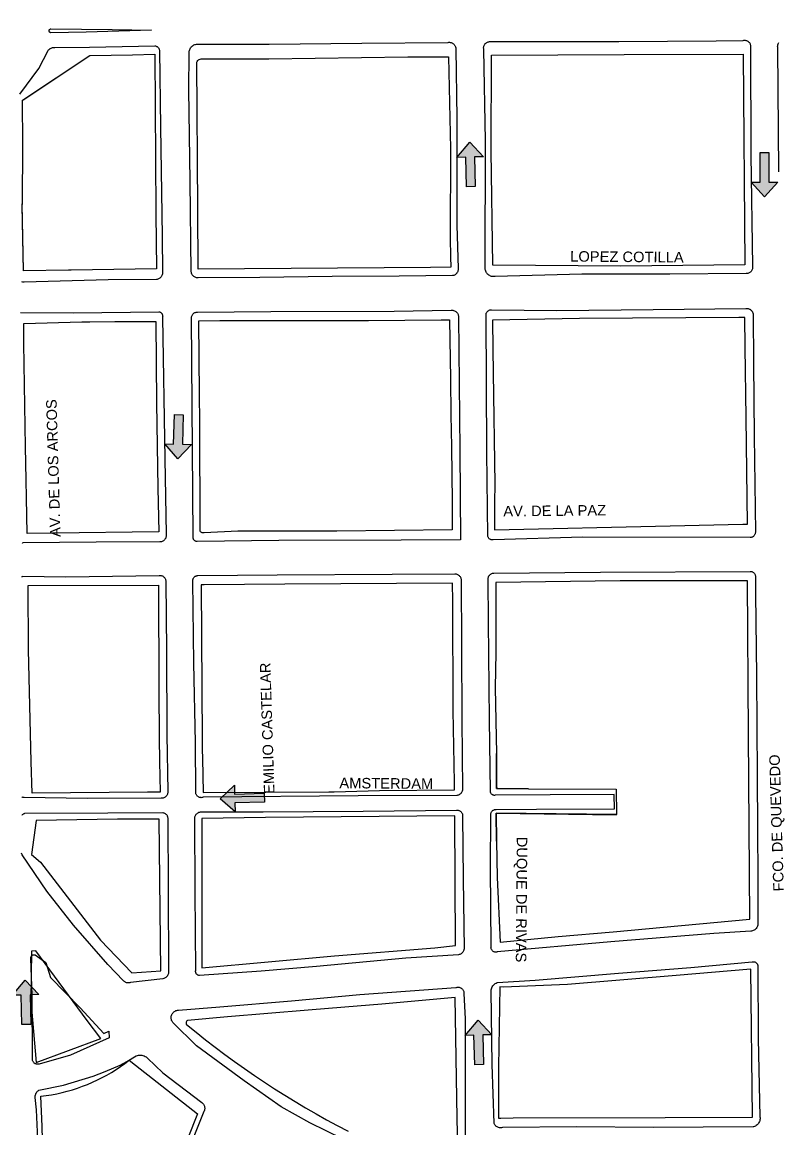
# Model space of a CAD drawing. Header units: metres. Extents: x 668617 to 675126, y 2286318 to 2293677.
# Drawn here: x 671995 to 672354, y 2290780 to 2291306 of the extents above; entities that cross this region are included whole.
import ezdxf

# ---------------------------------------------------------------- set-up
doc = ezdxf.new("R2010")
doc.units = ezdxf.units.M
doc.header["$MEASUREMENT"] = 0
for name, color, linetype in [('0_SENTIDO-VIAL', 30, 'Continuous'), ('DMTG-BANQUETA', 252, 'Continuous'), ('DMTG-CAMELLON', 252, 'Continuous'), ('DMTG-MANZANA', 253, 'Continuous'), ('DMTG-NOM-CALLES', 251, 'Continuous'), ('DMTG-TRAZA-BASE', 7, 'Continuous'), ('DMTG_SECCIONES_VIALES', 250, 'Continuous')]:
    doc.layers.add(name, color=color, linetype=linetype)
doc.styles.get("Standard").update_dxf_attribs({"font": 'arial.ttf'})

# ---------------------------------------------------------------- blocks, each defined once
blk = doc.blocks.new('traza_base_proyecto')
at = {"layer": '0_SENTIDO-VIAL'}
for points in [[(648.98, -1423.41), (648.62, -1409.37), (644.41, -1409.48), (650.55, -1402.3), (657.05, -1409.16), (652.83, -1409.26), (653.2, -1423.31)], [(792.81, -1407.15), (792.8, -1421.19), (797.01, -1421.2), (790.68, -1428.22), (784.37, -1421.19), (788.58, -1421.19), (788.6, -1407.14)], [(514.31, -1531.9), (513.98, -1545.94), (518.19, -1546.04), (511.71, -1552.92), (505.56, -1545.75), (509.77, -1545.85), (510.1, -1531.8)], [(552.93, -1716.18), (538.89, -1716.6), (539.02, -1720.81), (531.81, -1714.71), (538.64, -1708.18), (538.77, -1712.39), (552.81, -1711.97)], [(437.65, -1822.03), (437.28, -1807.99), (433.07, -1808.1), (439.21, -1800.91), (445.71, -1807.77), (441.5, -1807.88), (441.86, -1821.92)], [(652.92, -1841.12), (652.56, -1827.08), (648.34, -1827.19), (654.48, -1820.01), (660.98, -1826.86), (656.77, -1826.97), (657.13, -1841.01)]]:
    blk.add_hatch(color=256, dxfattribs=at).paths.add_polyline_path(points)
for points in [[(648.98, -1423.41), (648.62, -1409.37), (644.41, -1409.48), (650.55, -1402.3), (657.05, -1409.16), (652.83, -1409.26), (653.2, -1423.31)], [(792.81, -1407.15), (792.8, -1421.19), (797.01, -1421.2), (790.68, -1428.22), (784.37, -1421.19), (788.58, -1421.19), (788.6, -1407.14)], [(514.31, -1531.9), (513.98, -1545.94), (518.19, -1546.04), (511.71, -1552.92), (505.56, -1545.75), (509.77, -1545.85), (510.1, -1531.8)], [(552.93, -1716.18), (538.89, -1716.6), (539.02, -1720.81), (531.81, -1714.71), (538.64, -1708.18), (538.77, -1712.39), (552.81, -1711.97)], [(437.65, -1822.03), (437.28, -1807.99), (433.07, -1808.1), (439.21, -1800.91), (445.71, -1807.77), (441.5, -1807.88), (441.86, -1821.92)], [(652.92, -1841.12), (652.56, -1827.08), (648.34, -1827.19), (654.48, -1820.01), (660.98, -1826.86), (656.77, -1826.97), (657.13, -1841.01)]]:
    blk.add_lwpolyline(points, close=True, dxfattribs=at)
at = {"layer": 'DMTG-BANQUETA', "linetype": 'Continuous', "lineweight": 25}
for points in [[(797.54, -1416.41, 0), (796.98, -1357.26, 0), (796.95, -1357, 0), (796.94, -1356.61, 0), (796.98, -1356.23, 0), (797.06, -1355.85, 0), (797.18, -1355.48, 0), (797.34, -1355.13, 0), (797.53, -1354.8, 0)], [(436.7, -1379.42, 0), (445.67, -1367.14, 0), (450.08, -1358.65, 0), (450.3, -1358.36, 0), (450.55, -1358.1, 0), (450.83, -1357.87, 0), (451.13, -1357.67, 0), (451.22, -1357.61, 0), (451.55, -1357.46, 0), (451.89, -1357.34, 0), (452.24, -1357.27, 0), (452.6, -1357.23, 0), (452.96, -1357.23, 0), (453.24, -1357.26, 0), (469.74, -1357.08, 0), (500.89, -1356.38, 0), (501.16, -1356.44, 0), (501.43, -1356.52, 0), (501.68, -1356.64, 0), (501.92, -1356.78, 0), (502.14, -1356.94, 0), (502.18, -1356.97, 0), (502.37, -1357.17, 0), (502.55, -1357.39, 0), (502.7, -1357.62, 0), (502.82, -1357.87, 0), (502.91, -1358.13, 0), (502.98, -1358.4, 0), (503.01, -1358.68, 0), (503.44, -1395.09, 0), (504.23, -1446.93, 0), (504.45, -1464.16, 0), (504.44, -1464.55, 0), (504.39, -1464.93, 0), (504.29, -1465.3, 0), (504.15, -1465.66, 0), (503.98, -1466, 0), (503.77, -1466.31, 0), (503.53, -1466.6, 0), (503.25, -1466.87, 0), (502.95, -1467.1, 0), (502.62, -1467.29, 0), (502.27, -1467.45, 0), (501.9, -1467.57, 0), (501.64, -1467.63, 0), (478.58, -1467.72, 0), (438.7, -1468.83, 0), (438.1, -1468.78, 0), (437.51, -1468.66, 0)], [(437.02, -1483.3, 0), (462.1, -1483.46, 0), (502.73, -1482.89, 0), (502.92, -1482.93, 0), (503.15, -1483.02, 0), (503.38, -1483.13, 0), (503.6, -1483.26, 0), (503.79, -1483.42, 0), (503.97, -1483.6, 0), (504.13, -1483.8, 0), (504.23, -1483.94, 0), (504.34, -1484.16, 0), (504.44, -1484.4, 0), (504.5, -1484.64, 0), (504.54, -1484.9, 0), (504.55, -1485.15, 0), (504.53, -1485.4, 0), (504.48, -1485.65, 0), (505.56, -1552.92, 0), (506.22, -1588.79, 0), (506.23, -1588.82, 0), (506.26, -1589.17, 0), (506.25, -1589.52, 0), (506.2, -1589.87, 0), (506.12, -1590.22, 0), (505.99, -1590.55, 0), (505.83, -1590.86, 0), (505.63, -1591.16, 0), (505.41, -1591.43, 0), (505.15, -1591.67, 0), (504.92, -1591.85, 0), (504.62, -1592.04, 0), (504.3, -1592.19, 0), (503.97, -1592.31, 0), (503.62, -1592.39, 0), (503.27, -1592.42, 0), (472.91, -1592.46, 0), (437.99, -1592.92, 0), (437.87, -1592.93, 0), (437.68, -1592.91, 0)], [(437.54, -1609.06, 0), (437.82, -1608.83, 0), (437.97, -1608.73, 0), (458.49, -1609.07, 0), (502.91, -1608.35, 0), (503.22, -1608.33, 0), (503.54, -1608.35, 0), (503.85, -1608.4, 0), (504.15, -1608.49, 0), (504.44, -1608.61, 0), (504.72, -1608.76, 0), (504.97, -1608.94, 0), (505.17, -1609.11, 0), (505.38, -1609.34, 0), (505.57, -1609.59, 0), (505.73, -1609.86, 0), (505.85, -1610.15, 0), (505.95, -1610.45, 0), (506.01, -1610.76, 0), (506.03, -1611.04, 0), (506.34, -1644.43, 0), (506.52, -1684.17, 0), (506.99, -1711.08, 0), (507, -1711.42, 0), (506.97, -1711.75, 0), (506.9, -1712.08, 0), (506.8, -1712.41, 0), (506.66, -1712.72, 0), (506.49, -1713.01, 0), (506.29, -1713.28, 0), (506.05, -1713.52, 0), (505.94, -1713.62, 0), (505.68, -1713.83, 0), (505.39, -1714, 0), (505.08, -1714.14, 0), (504.76, -1714.25, 0), (504.42, -1714.31, 0), (504.09, -1714.34, 0), (503.86, -1714.34, 0), (468.63, -1714.46, 0), (438.63, -1714.02, 0), (438.35, -1713.99, 0), (438.07, -1713.93, 0), (437.8, -1713.84, 0), (437.54, -1713.72, 0)], [(437.7, -1722.46, 0), (437.79, -1722.35, 0), (437.97, -1722.14, 0), (438.18, -1721.96, 0), (438.41, -1721.79, 0), (438.65, -1721.66, 0), (438.91, -1721.55, 0), (439.01, -1721.52, 0), (478.44, -1721.3, 0), (504.58, -1721.19, 0), (504.87, -1721.23, 0), (505.15, -1721.31, 0), (505.42, -1721.42, 0), (505.68, -1721.56, 0), (505.92, -1721.72, 0), (506.09, -1721.87, 0), (506.3, -1722.08, 0), (506.48, -1722.31, 0), (506.63, -1722.56, 0), (506.75, -1722.82, 0), (506.84, -1723.1, 0), (506.9, -1723.39, 0), (506.93, -1723.6, 0), (507.15, -1757.56, 0), (507.37, -1796.56, 0), (507.39, -1796.94, 0), (507.37, -1797.32, 0), (507.3, -1797.69, 0), (507.2, -1798.06, 0), (507.05, -1798.4, 0), (506.87, -1798.74, 0), (506.81, -1798.82, 0), (506.58, -1799.12, 0), (506.31, -1799.39, 0), (506.03, -1799.64, 0), (505.71, -1799.85, 0), (505.38, -1800.02, 0), (505.02, -1800.15, 0), (504.65, -1800.24, 0), (504.59, -1800.25, 0), (489.19, -1802.03, 0), (488.9, -1802.13, 0), (488.6, -1802.2, 0), (488.29, -1802.23, 0), (487.98, -1802.22, 0), (487.67, -1802.19, 0), (487.4, -1802.12, 0), (487.1, -1802.02, 0), (486.81, -1801.89, 0), (486.56, -1801.72, 0), (486.32, -1801.53, 0), (486.1, -1801.31, 0), (485.99, -1801.19, 0), (478.49, -1793.43, 0), (462.14, -1774.81, 0), (449.49, -1758.57, 0), (437.81, -1741.3, 0), (437.41, -1740.41, 0)], [(597.74, -1880.21, 0), (574.53, -1868.84, 0), (560.89, -1861.14, 0), (543.23, -1848.77, 0), (520.65, -1832.09, 0), (509.36, -1821.03, 0), (509.18, -1820.79, 0), (508.98, -1820.44, 0), (508.81, -1820.07, 0), (508.69, -1819.68, 0), (508.61, -1819.28, 0), (508.58, -1818.87, 0), (508.59, -1818.46, 0), (508.65, -1818.06, 0), (508.75, -1817.66, 0), (508.9, -1817.28, 0), (509.08, -1816.92, 0), (509.31, -1816.58, 0), (509.53, -1816.33, 0), (509.81, -1816.04, 0), (510.14, -1815.79, 0), (510.49, -1815.58, 0), (510.85, -1815.4, 0), (511.24, -1815.27, 0), (511.64, -1815.19, 0), (512.05, -1815.14, 0), (531.7, -1813.58, 0), (565.75, -1810.73, 0), (598.27, -1807.77, 0), (643.97, -1804.44, 0), (644.21, -1804.36, 0), (644.52, -1804.29, 0), (644.83, -1804.26, 0), (645.15, -1804.26, 0), (645.47, -1804.3, 0), (645.78, -1804.37, 0), (646.08, -1804.48, 0), (646.36, -1804.62, 0), (646.63, -1804.8, 0), (646.88, -1805, 0), (647.1, -1805.22, 0), (647.29, -1805.47, 0), (647.46, -1805.74, 0), (647.6, -1806.03, 0), (647.7, -1806.33, 0), (647.77, -1806.64, 0), (647.8, -1806.96, 0), (647.8, -1807.28, 0), (648.39, -1819.26, 0), (648.34, -1846.48, 0), (648.35, -1877.95, 0)], [(445.48, -1883.47, 0), (444.48, -1862.53, 0), (443.97, -1856.74, 0), (443.95, -1856.32, 0), (443.97, -1855.91, 0), (444.06, -1855.49, 0), (444.18, -1855.09, 0), (444.3, -1854.8, 0), (444.5, -1854.43, 0), (444.74, -1854.09, 0), (445.02, -1853.77, 0), (445.33, -1853.49, 0), (445.64, -1853.26, 0), (457.44, -1850.92, 0), (471.44, -1846.64, 0), (477.23, -1844.34, 0), (484.31, -1841.34, 0), (487.55, -1839.64, 0), (492.02, -1836.91, 0), (492.55, -1836.74, 0), (493.1, -1836.62, 0), (493.66, -1836.56, 0), (494.22, -1836.57, 0), (494.64, -1836.62, 0), (495.19, -1836.74, 0), (495.72, -1836.91, 0), (496.23, -1837.15, 0), (496.71, -1837.44, 0), (497.15, -1837.79, 0), (497.36, -1837.98, 0), (504.64, -1844.99, 0), (523.1, -1859.07, 0), (523.4, -1859.31, 0), (523.67, -1859.58, 0), (523.91, -1859.88, 0), (524.11, -1860.2, 0), (524.28, -1860.54, 0), (524.41, -1860.9, 0), (524.42, -1860.95, 0), (524.5, -1861.32, 0), (524.54, -1861.7, 0), (524.54, -1862.08, 0), (524.49, -1862.46, 0), (524.4, -1862.83, 0), (524.27, -1863.19, 0), (524.17, -1863.4, 0), (513.56, -1890.01, 0)]]:
    blk.add_polyline3d(points, dxfattribs=at)
for points in [[(550.71, -1466.62, 0), (521.35, -1466.83, 0), (520.98, -1466.81, 0), (520.62, -1466.74, 0), (520.27, -1466.63, 0), (519.93, -1466.49, 0), (519.6, -1466.3, 0), (519.32, -1466.1, 0), (519.05, -1465.85, 0), (518.8, -1465.57, 0), (518.59, -1465.27, 0), (518.42, -1464.95, 0), (518.28, -1464.6, 0), (518.18, -1464.25, 0), (518.12, -1463.88, 0), (518.12, -1463.85, 0), (517.65, -1420.71, 0), (516.98, -1377.26, 0), (517.2, -1359.82, 0), (517.18, -1359.4, 0), (517.21, -1358.97, 0), (517.28, -1358.55, 0), (517.4, -1358.14, 0), (517.57, -1357.75, 0), (517.78, -1357.38, 0), (518.02, -1357.04, 0), (518.04, -1357.02, 0), (518.33, -1356.71, 0), (518.65, -1356.43, 0), (519, -1356.19, 0), (519.38, -1355.99, 0), (519.77, -1355.83, 0), (520.19, -1355.72, 0), (520.61, -1355.65, 0), (520.77, -1355.64, 0), (555.21, -1355.53, 0), (599.24, -1355.17, 0), (640.27, -1354.77, 0), (640.61, -1354.73, 0), (640.96, -1354.73, 0), (641.3, -1354.76, 0), (641.64, -1354.84, 0), (641.97, -1354.95, 0), (642.28, -1355.09, 0), (642.58, -1355.28, 0), (642.85, -1355.49, 0), (642.87, -1355.5, 0), (643.11, -1355.75, 0), (643.33, -1356.02, 0), (643.51, -1356.31, 0), (643.67, -1356.62, 0), (643.78, -1356.95, 0), (643.86, -1357.29, 0), (643.9, -1357.63, 0), (643.9, -1357.84, 0), (644.35, -1390.74, 0), (644.45, -1441.7, 0), (645.07, -1462.41, 0), (645.07, -1462.77, 0), (645.03, -1463.13, 0), (644.94, -1463.48, 0), (644.81, -1463.83, 0), (644.65, -1464.15, 0), (644.45, -1464.45, 0), (644.38, -1464.55, 0), (644.13, -1464.82, 0), (643.86, -1465.06, 0), (643.57, -1465.27, 0), (643.25, -1465.45, 0), (642.91, -1465.59, 0), (642.56, -1465.69, 0), (642.36, -1465.73, 0), (617.02, -1465.98, 0), (585.12, -1466.11, 0)], [(781.94, -1464.72, 0), (745.64, -1465.1, 0), (703.81, -1465.05, 0), (662.59, -1466.1, 0), (662.15, -1466.16, 0), (661.71, -1466.18, 0), (661.27, -1466.14, 0), (660.84, -1466.06, 0), (660.42, -1465.92, 0), (660.02, -1465.74, 0), (659.64, -1465.52, 0), (659.28, -1465.26, 0), (659.06, -1465.06, 0), (658.78, -1464.74, 0), (658.52, -1464.38, 0), (658.3, -1464, 0), (658.13, -1463.59, 0), (658, -1463.17, 0), (657.92, -1462.74, 0), (657.89, -1462.33, 0), (658.04, -1401.52, 0), (657.29, -1358.21, 0), (657.21, -1357.89, 0), (657.16, -1357.57, 0), (657.16, -1357.24, 0), (657.18, -1356.91, 0), (657.25, -1356.59, 0), (657.35, -1356.27, 0), (657.49, -1355.98, 0), (657.66, -1355.69, 0), (657.73, -1355.58, 0), (657.94, -1355.33, 0), (658.18, -1355.1, 0), (658.44, -1354.91, 0), (658.73, -1354.74, 0), (659.02, -1354.6, 0), (659.34, -1354.5, 0), (659.65, -1354.43, 0), (659.99, -1354.4, 0), (660.24, -1354.4, 0), (721.5, -1354.29, 0), (767.72, -1354.01, 0), (780.61, -1353.82, 0), (780.92, -1353.76, 0), (781.23, -1353.74, 0), (781.53, -1353.75, 0), (781.85, -1353.8, 0), (782.14, -1353.88, 0), (782.43, -1354, 0), (782.69, -1354.14, 0), (782.84, -1354.24, 0), (783.09, -1354.43, 0), (783.31, -1354.64, 0), (783.5, -1354.89, 0), (783.67, -1355.15, 0), (783.81, -1355.42, 0), (783.91, -1355.71, 0), (783.98, -1356.02, 0), (783.99, -1356.09, 0), (784.27, -1408.19, 0), (784.97, -1461.25, 0), (785.02, -1461.58, 0), (785.02, -1461.91, 0), (784.99, -1462.23, 0), (784.93, -1462.55, 0), (784.83, -1462.86, 0), (784.69, -1463.16, 0), (784.52, -1463.44, 0), (784.33, -1463.7, 0), (784.16, -1463.88, 0), (783.91, -1464.1, 0), (783.64, -1464.29, 0), (783.36, -1464.44, 0), (783.05, -1464.57, 0), (782.74, -1464.66, 0), (782.42, -1464.71, 0), (782.09, -1464.72, 0)], [(559.74, -1591.79, 0), (521.02, -1592.24, 0), (520.83, -1592.23, 0), (520.61, -1592.2, 0), (520.4, -1592.15, 0), (520.2, -1592.07, 0), (520, -1591.97, 0), (519.82, -1591.85, 0), (519.65, -1591.72, 0), (519.5, -1591.56, 0), (519.37, -1591.39, 0), (519.26, -1591.2, 0), (519.17, -1591.01, 0), (519.1, -1590.8, 0), (519.06, -1590.59, 0), (519.04, -1590.37, 0), (519.04, -1590.15, 0), (519.07, -1589.93, 0), (518.23, -1485.73, 0), (518.25, -1485.56, 0), (518.3, -1485.25, 0), (518.39, -1484.95, 0), (518.51, -1484.65, 0), (518.66, -1484.37, 0), (518.84, -1484.11, 0), (519.05, -1483.88, 0), (519.09, -1483.84, 0), (519.33, -1483.63, 0), (519.59, -1483.45, 0), (519.87, -1483.3, 0), (520.17, -1483.19, 0), (520.47, -1483.1, 0), (520.79, -1483.05, 0), (521.1, -1483.04, 0), (555.91, -1482.75, 0), (614.66, -1482.56, 0), (641.71, -1482.17, 0), (641.82, -1482.16, 0), (642.18, -1482.16, 0), (642.54, -1482.2, 0), (642.89, -1482.28, 0), (643.23, -1482.41, 0), (643.56, -1482.56, 0), (643.86, -1482.76, 0), (644.14, -1482.98, 0), (644.4, -1483.24, 0), (644.45, -1483.3, 0), (644.67, -1483.59, 0), (644.85, -1483.9, 0), (645, -1484.23, 0), (645.11, -1484.58, 0), (645.18, -1484.93, 0), (645.2, -1485.29, 0), (645.87, -1548.69, 0), (646.16, -1591.49, 0), (617.91, -1591.55, 0)], [(784.25, -1482.1, 0), (784.5, -1482.33, 0), (784.72, -1482.59, 0), (784.91, -1482.87, 0), (785.06, -1483.17, 0), (785.18, -1483.49, 0), (785.27, -1483.82, 0), (785.51, -1507.36, 0), (785.8, -1542.06, 0), (786.36, -1587.71, 0), (786.34, -1588, 0), (786.3, -1588.29, 0), (786.22, -1588.58, 0), (786.11, -1588.85, 0), (785.97, -1589.11, 0), (785.8, -1589.36, 0), (785.62, -1589.57, 0), (785.41, -1589.77, 0), (785.17, -1589.94, 0), (784.91, -1590.09, 0), (784.64, -1590.21, 0), (784.36, -1590.3, 0), (784.06, -1590.35, 0), (783.85, -1590.37, 0), (704.33, -1590.22, 0), (661.65, -1591.39, 0), (661.41, -1591.42, 0), (661.17, -1591.43, 0), (660.93, -1591.4, 0), (660.7, -1591.35, 0), (660.47, -1591.27, 0), (660.25, -1591.17, 0), (660.04, -1591.04, 0), (660.03, -1591.03, 0), (659.84, -1590.88, 0), (659.67, -1590.71, 0), (659.51, -1590.52, 0), (659.39, -1590.31, 0), (659.27, -1590.1, 0), (659.2, -1589.87, 0), (659.16, -1589.72, 0), (658.63, -1549.75, 0), (658.3, -1484.21, 0), (658.34, -1483.93, 0), (658.42, -1483.65, 0), (658.53, -1483.39, 0), (658.67, -1483.14, 0), (658.84, -1482.9, 0), (658.91, -1482.81, 0), (659.12, -1482.61, 0), (659.34, -1482.43, 0), (659.58, -1482.27, 0), (659.84, -1482.15, 0), (660.1, -1482.05, 0), (660.39, -1481.98, 0), (660.67, -1481.95, 0), (660.83, -1481.94, 0), (692.01, -1482.27, 0), (737.78, -1481.77, 0), (781.86, -1481.41, 0), (782.2, -1481.38, 0), (782.54, -1481.39, 0), (782.87, -1481.44, 0), (783.2, -1481.52, 0), (783.52, -1481.64, 0), (783.69, -1481.72, 0), (783.98, -1481.89, 0)], [(523.19, -1714.07, 0), (522.91, -1714.09, 0), (522.62, -1714.08, 0), (522.34, -1714.05, 0), (522.06, -1713.98, 0), (521.79, -1713.87, 0), (521.53, -1713.74, 0), (521.29, -1713.58, 0), (521.15, -1713.47, 0), (520.94, -1713.27, 0), (520.76, -1713.05, 0), (520.6, -1712.81, 0), (520.47, -1712.55, 0), (520.37, -1712.29, 0), (520.3, -1712.01, 0), (520.27, -1711.72, 0), (520.26, -1711.48, 0), (520.08, -1687.91, 0), (519.29, -1650.02, 0), (518.93, -1611.13, 0), (518.9, -1610.88, 0), (518.9, -1610.62, 0), (518.93, -1610.36, 0), (518.99, -1610.1, 0), (519.08, -1609.86, 0), (519.19, -1609.63, 0), (519.33, -1609.41, 0), (519.43, -1609.28, 0), (519.6, -1609.09, 0), (519.81, -1608.92, 0), (520.02, -1608.77, 0), (520.25, -1608.65, 0), (520.49, -1608.56, 0), (520.75, -1608.49, 0), (521, -1608.45, 0), (521.26, -1608.44, 0), (521.31, -1608.44, 0), (558.95, -1608.11, 0), (613.64, -1607.77, 0), (643.43, -1607.56, 0), (643.77, -1607.58, 0), (644.1, -1607.64, 0), (644.43, -1607.73, 0), (644.73, -1607.86, 0), (645.04, -1608.03, 0), (645.26, -1608.18, 0), (645.52, -1608.4, 0), (645.75, -1608.65, 0), (645.95, -1608.92, 0), (646.12, -1609.22, 0), (646.26, -1609.53, 0), (646.36, -1609.85, 0), (646.42, -1610.18, 0), (646.44, -1610.35, 0), (646.63, -1641.65, 0), (646.77, -1677.14, 0), (647.11, -1710.21, 0), (647.05, -1710.57, 0), (646.95, -1710.92, 0), (646.81, -1711.26, 0), (646.63, -1711.59, 0), (646.42, -1711.89, 0), (646.17, -1712.16, 0), (646.12, -1712.21, 0), (645.84, -1712.45, 0), (645.54, -1712.66, 0), (645.21, -1712.83, 0), (644.87, -1712.96, 0), (644.51, -1713.05, 0), (644.41, -1713.07, 0), (597.56, -1713.15, 0), (523.75, -1713.92, 0), (523.48, -1714.01, 0)], [(787.21, -1703.66, 0), (787.29, -1728.97, 0), (787.56, -1752.31, 0), (787.59, -1774.02, 0), (787.56, -1774.38, 0), (787.48, -1774.79, 0), (787.37, -1775.18, 0), (787.21, -1775.56, 0), (787.01, -1775.92, 0), (786.77, -1776.25, 0), (786.67, -1776.37, 0), (786.38, -1776.66, 0), (786.06, -1776.92, 0), (785.72, -1777.14, 0), (785.35, -1777.32, 0), (784.95, -1777.46, 0), (784.56, -1777.56, 0), (784.15, -1777.6, 0), (766.61, -1778.65, 0), (717.69, -1782.67, 0), (663.64, -1787.49, 0), (663.49, -1787.53, 0), (663.23, -1787.57, 0), (662.97, -1787.59, 0), (662.71, -1787.57, 0), (662.45, -1787.53, 0), (662.2, -1787.45, 0), (661.96, -1787.35, 0), (661.73, -1787.23, 0), (661.52, -1787.07, 0), (661.33, -1786.9, 0), (661.15, -1786.7, 0), (661.14, -1786.68, 0), (660.98, -1786.47, 0), (660.87, -1786.24, 0), (660.77, -1786, 0), (660.7, -1785.74, 0), (660.66, -1785.49, 0), (660.65, -1785.23, 0), (660.67, -1784.97, 0), (660.72, -1784.71, 0), (660.39, -1747.67, 0), (660.63, -1722.56, 0), (660.6, -1722.39, 0), (660.58, -1722.13, 0), (660.59, -1721.86, 0), (660.62, -1721.6, 0), (660.69, -1721.35, 0), (660.78, -1721.1, 0), (660.9, -1720.87, 0), (661.05, -1720.65, 0), (661.07, -1720.62, 0), (661.24, -1720.43, 0), (661.44, -1720.25, 0), (661.65, -1720.09, 0), (661.88, -1719.96, 0), (662.12, -1719.86, 0), (662.36, -1719.78, 0), (662.63, -1719.74, 0), (662.9, -1719.72, 0), (663.16, -1719.73, 0), (682.33, -1719.56, 0), (719.42, -1719.35, 0), (719.28, -1712.56, 0), (688.84, -1712.8, 0), (662.64, -1712.97, 0), (662.6, -1712.97, 0), (662.38, -1712.99, 0), (662.16, -1712.98, 0), (661.94, -1712.95, 0), (661.72, -1712.89, 0), (661.51, -1712.81, 0), (661.31, -1712.71, 0), (661.13, -1712.58, 0), (660.96, -1712.43, 0), (660.89, -1712.36, 0), (660.74, -1712.19, 0), (660.62, -1712, 0), (660.52, -1711.8, 0), (660.44, -1711.59, 0), (660.38, -1711.37, 0), (660.35, -1711.15, 0), (659.96, -1677, 0), (659.51, -1630.44, 0), (659.27, -1610.15, 0), (659.27, -1610.06, 0), (659.28, -1609.75, 0), (659.34, -1609.44, 0), (659.42, -1609.14, 0), (659.54, -1608.85, 0), (659.69, -1608.58, 0), (659.87, -1608.32, 0), (660.05, -1608.11, 0), (660.28, -1607.9, 0), (660.53, -1607.71, 0), (660.8, -1607.56, 0), (661.09, -1607.43, 0), (661.39, -1607.34, 0), (661.69, -1607.28, 0), (662.01, -1607.26, 0), (712.76, -1606.82, 0), (783.87, -1606.44, 0), (784.13, -1606.45, 0), (784.4, -1606.49, 0), (784.69, -1606.56, 0), (784.95, -1606.66, 0), (785.2, -1606.79, 0), (785.43, -1606.95, 0), (785.65, -1607.13, 0), (785.84, -1607.34, 0), (785.97, -1607.51, 0), (786.11, -1607.75, 0), (786.24, -1608, 0), (786.32, -1608.27, 0), (786.39, -1608.54, 0), (786.42, -1608.82, 0), (786.42, -1609.11, 0), (786.42, -1617.3, 0), (786.81, -1656.18, 0)], [(646.3, -1720.68, 0), (646.5, -1720.88, 0), (646.66, -1721.08, 0), (646.82, -1721.32, 0), (646.95, -1721.57, 0), (647.05, -1721.84, 0), (647.12, -1722.11, 0), (647.16, -1722.39, 0), (647.16, -1722.68, 0), (647.35, -1752.66, 0), (647.83, -1786.08, 0), (647.77, -1786.37, 0), (647.7, -1786.7, 0), (647.56, -1787.02, 0), (647.41, -1787.32, 0), (647.22, -1787.61, 0), (647, -1787.87, 0), (646.75, -1788.11, 0), (646.74, -1788.12, 0), (646.46, -1788.32, 0), (646.16, -1788.49, 0), (645.85, -1788.63, 0), (645.52, -1788.73, 0), (645.18, -1788.8, 0), (620.11, -1790.47, 0), (577.7, -1794.44, 0), (551.37, -1796.69, 0), (522.13, -1798.75, 0), (521.9, -1798.72, 0), (521.67, -1798.67, 0), (521.45, -1798.59, 0), (521.24, -1798.48, 0), (521.05, -1798.35, 0), (520.87, -1798.2, 0), (520.7, -1798.03, 0), (520.56, -1797.85, 0), (520.54, -1797.82, 0), (520.43, -1797.62, 0), (520.32, -1797.4, 0), (520.26, -1797.18, 0), (520.22, -1796.95, 0), (520.2, -1796.72, 0), (520.21, -1796.48, 0), (520.24, -1796.25, 0), (519.97, -1758.93, 0), (519.8, -1723.66, 0), (519.8, -1723.64, 0), (519.87, -1723.28, 0), (519.98, -1722.93, 0), (520.12, -1722.6, 0), (520.32, -1722.28, 0), (520.54, -1721.99, 0), (520.79, -1721.72, 0), (520.87, -1721.64, 0), (521.16, -1721.42, 0), (521.47, -1721.22, 0), (521.8, -1721.06, 0), (522.15, -1720.94, 0), (522.51, -1720.86, 0), (522.87, -1720.82, 0), (523.24, -1720.83, 0), (552.37, -1720.79, 0), (599.88, -1720.48, 0), (644.21, -1720.09, 0), (644.46, -1720.07, 0), (644.73, -1720.06, 0), (645.02, -1720.09, 0), (645.3, -1720.15, 0), (645.57, -1720.24, 0), (645.83, -1720.36, 0), (646.06, -1720.51, 0)], [(443.79, -1788.84, 0), (443.96, -1788.89, 0), (443.97, -1788.89, 0), (448.92, -1792.55, 0), (451.15, -1799.59, 0), (465.35, -1814.14, 0), (476.62, -1826.25, 0), (478.87, -1825.18, 0), (479.17, -1828.38, 0), (460.66, -1836.59, 0), (445.9, -1840.81, 0), (445.63, -1840.89, 0), (445.34, -1840.93, 0), (445.06, -1840.94, 0), (444.78, -1840.92, 0), (444.5, -1840.87, 0), (444.23, -1840.79, 0), (443.97, -1840.67, 0), (443.93, -1840.65, 0), (443.69, -1840.51, 0), (443.45, -1840.33, 0), (443.26, -1840.14, 0), (443.07, -1839.92, 0), (442.92, -1839.68, 0), (442.79, -1839.43, 0), (442.69, -1839.17, 0), (442.62, -1838.89, 0), (442.61, -1838.8, 0), (442.51, -1808.07, 0), (441.87, -1790.64, 0), (441.84, -1790.47, 0), (441.84, -1790.29, 0), (441.86, -1790.12, 0), (441.9, -1789.94, 0), (441.95, -1789.78, 0), (442.03, -1789.62, 0), (442.12, -1789.47, 0), (442.23, -1789.33, 0), (442.35, -1789.2, 0), (442.48, -1789.09, 0), (442.6, -1789.01, 0), (442.76, -1788.93, 0), (442.92, -1788.87, 0), (443.09, -1788.82, 0), (443.27, -1788.8, 0), (443.44, -1788.79, 0), (443.62, -1788.8, 0)], [(785.47, -1870.7, 0), (785.34, -1870.73, 0), (737.75, -1870.96, 0), (701.51, -1870.71, 0), (666.04, -1871.03, 0), (665.69, -1871.11, 0), (665.34, -1871.15, 0), (664.98, -1871.15, 0), (664.62, -1871.11, 0), (664.27, -1871.03, 0), (663.93, -1870.91, 0), (663.61, -1870.75, 0), (663.56, -1870.72, 0), (663.26, -1870.53, 0), (662.98, -1870.3, 0), (662.73, -1870.04, 0), (662.52, -1869.76, 0), (662.33, -1869.45, 0), (662.18, -1869.12, 0), (662.1, -1868.88, 0), (661.24, -1841.06, 0), (660.69, -1805.91, 0), (660.74, -1805.43, 0), (660.85, -1804.96, 0), (661, -1804.51, 0), (661.21, -1804.08, 0), (661.46, -1803.67, 0), (661.62, -1803.45, 0), (661.94, -1803.09, 0), (662.3, -1802.78, 0), (662.69, -1802.5, 0), (663.11, -1802.27, 0), (663.56, -1802.08, 0), (663.67, -1802.04, 0), (681.64, -1800.91, 0), (721.23, -1797.53, 0), (755.66, -1794.84, 0), (784.78, -1792.21, 0), (785.01, -1792.15, 0), (785.24, -1792.12, 0), (785.48, -1792.11, 0), (785.71, -1792.13, 0), (785.94, -1792.18, 0), (786.17, -1792.25, 0), (786.38, -1792.34, 0), (786.59, -1792.46, 0), (786.77, -1792.6, 0), (786.92, -1792.74, 0), (787.08, -1792.92, 0), (787.21, -1793.11, 0), (787.31, -1793.32, 0), (787.41, -1793.54, 0), (787.47, -1793.77, 0), (787.51, -1794, 0), (787.52, -1794.23, 0), (787.5, -1794.47, 0), (787.5, -1794.48, 0), (787.62, -1828.69, 0), (788.54, -1865.87, 0), (788.6, -1866.34, 0), (788.6, -1866.82, 0), (788.54, -1867.3, 0), (788.44, -1867.76, 0), (788.28, -1868.21, 0), (788.07, -1868.65, 0), (787.82, -1869.05, 0), (787.78, -1869.09, 0), (787.48, -1869.47, 0), (787.14, -1869.8, 0), (786.76, -1870.09, 0), (786.35, -1870.34, 0), (785.92, -1870.55, 0)]]:
    blk.add_polyline3d(points, close=True, dxfattribs=at)
at = {"layer": 'DMTG-CAMELLON', "linetype": 'Continuous', "lineweight": 25}
blk.add_polyline3d([(468.1, -1349.86, 0), (451.31, -1350.14, 0), (451.21, -1350.12, 0), (451.11, -1350.08, 0), (451.02, -1350.04, 0), (450.93, -1349.99, 0), (450.85, -1349.92, 0), (450.77, -1349.85, 0), (450.71, -1349.77, 0), (450.66, -1349.69, 0), (450.6, -1349.6, 0), (450.58, -1349.5, 0), (450.56, -1349.42, 0), (450.54, -1349.32, 0), (450.54, -1349.22, 0), (450.55, -1349.11, 0), (450.56, -1349.01, 0), (450.6, -1348.92, 0), (450.64, -1348.82, 0), (450.69, -1348.73, 0), (450.75, -1348.65, 0), (450.82, -1348.58, 0), (450.9, -1348.51, 0), (450.98, -1348.45, 0), (451.07, -1348.41, 0), (451.17, -1348.37, 0), (451.27, -1348.34, 0), (451.3, -1348.33, 0), (480.56, -1348.66, 0), (499.27, -1348.98, 0)], close=True, dxfattribs=at)
at = {"layer": 'DMTG-MANZANA', "linetype": 'Continuous', "lineweight": 25}
for points in [[(437.82, -1431.5, 0), (437.99, -1403.5, 0), (437.97, -1382.19, 0), (469.96, -1361, 0), (490.15, -1360.69, 0), (500.87, -1360.4, 0), (501.31, -1435.56, 0), (501.34, -1436.29, 0), (501.6, -1462.5, 0), (460.99, -1463.1, 0), (459.84, -1463.12, 0), (438.31, -1463.52, 0), (437.81, -1432.43, 0)], [(437.82, -1431.5, 0), (437.99, -1403.5, 0), (437.97, -1382.19, 0), (469.96, -1361, 0), (490.15, -1360.69, 0), (500.87, -1360.4, 0), (501.31, -1435.56, 0), (501.34, -1436.29, 0), (501.6, -1462.5, 0), (460.99, -1463.1, 0), (459.84, -1463.12, 0), (438.31, -1463.52, 0), (437.81, -1432.43, 0)], [(520.81, -1364.2, 0), (520.99, -1363.79, 0), (521.25, -1363.42, 0), (521.58, -1363.11, 0), (521.96, -1362.87, 0), (522.38, -1362.71, 0), (522.82, -1362.63, 0), (554.95, -1362.53, 0), (621.13, -1361.68, 0), (640.4, -1361.67, 0), (641.38, -1405.36, 0), (641.31, -1447.86, 0), (641.36, -1456.79, 0), (641.48, -1461.72, 0), (631.81, -1461.79, 0), (521.39, -1462.6, 0), (521.27, -1433.91, 0)], [(520.81, -1364.2, 0), (520.99, -1363.79, 0), (521.25, -1363.42, 0), (521.58, -1363.11, 0), (521.96, -1362.87, 0), (522.38, -1362.71, 0), (522.82, -1362.63, 0), (554.95, -1362.53, 0), (621.13, -1361.68, 0), (640.4, -1361.67, 0), (641.38, -1405.36, 0), (641.31, -1447.86, 0), (641.36, -1456.79, 0), (641.48, -1461.72, 0), (631.81, -1461.79, 0), (521.39, -1462.6, 0), (521.27, -1433.91, 0)], [(780.61, -1360.3, 0), (781.34, -1460.56, 0), (722.45, -1461.24, 0), (661.51, -1460.77, 0), (660.7, -1406.47, 0), (660.91, -1360.91, 0), (723.9, -1360.56, 0)], [(780.61, -1360.3, 0), (781.34, -1460.56, 0), (722.45, -1461.24, 0), (661.51, -1460.77, 0), (660.7, -1406.47, 0), (660.91, -1360.91, 0), (723.9, -1360.56, 0)], [(501.3, -1487.48, 0), (501.61, -1526.44, 0), (502.18, -1566.79, 0), (502.66, -1587.59, 0), (452.09, -1588.17, 0), (440.11, -1588.44, 0), (439.78, -1571.46, 0), (439.64, -1562.87, 0), (439.37, -1547.22, 0), (438.59, -1498.03, 0), (438.53, -1493.1, 0), (438.54, -1488.46, 0), (466.12, -1487.72, 0), (469.84, -1487.66, 0), (481.73, -1487.62, 0)], [(501.3, -1487.48, 0), (501.61, -1526.44, 0), (502.18, -1566.79, 0), (502.66, -1587.59, 0), (452.09, -1588.17, 0), (440.11, -1588.44, 0), (439.78, -1571.46, 0), (439.64, -1562.87, 0), (439.37, -1547.22, 0), (438.59, -1498.03, 0), (438.53, -1493.1, 0), (438.54, -1488.46, 0), (466.12, -1487.72, 0), (469.84, -1487.66, 0), (481.73, -1487.62, 0)], [(642.26, -1586.72, 0), (587.43, -1587.37, 0), (540.22, -1587.36, 0), (524.2, -1588.01, 0), (523.88, -1588.02, 0), (523.6, -1588.08, 0), (523.3, -1588.07, 0), (523.02, -1587.98, 0), (522.77, -1587.82, 0), (522.57, -1587.61, 0), (522.44, -1587.34, 0), (522.37, -1587.06, 0), (522.15, -1535.24, 0), (522.02, -1522.2, 0), (521.68, -1487.25, 0), (531.76, -1487.02, 0), (558.83, -1487.12, 0), (602.35, -1487.11, 0), (637.01, -1486.69, 0), (640.94, -1486.71, 0), (641.41, -1514.75, 0), (641.63, -1531.96, 0), (641.83, -1547.19, 0), (642.19, -1573.39, 0), (642.21, -1583.7, 0)], [(642.26, -1586.72, 0), (587.43, -1587.37, 0), (540.22, -1587.36, 0), (524.2, -1588.01, 0), (523.88, -1588.02, 0), (523.6, -1588.08, 0), (523.3, -1588.07, 0), (523.02, -1587.98, 0), (522.77, -1587.82, 0), (522.57, -1587.61, 0), (522.44, -1587.34, 0), (522.37, -1587.06, 0), (522.15, -1535.24, 0), (522.02, -1522.2, 0), (521.68, -1487.25, 0), (531.76, -1487.02, 0), (558.83, -1487.12, 0), (602.35, -1487.11, 0), (637.01, -1486.69, 0), (640.94, -1486.71, 0), (641.41, -1514.75, 0), (641.63, -1531.96, 0), (641.83, -1547.19, 0), (642.19, -1573.39, 0), (642.21, -1583.7, 0)], [(662.31, -1573.54, 0), (662.36, -1586.59, 0), (745.9, -1584.72, 0), (780.36, -1583.95, 0), (782.59, -1583.9, 0), (781.99, -1533.42, 0), (781.52, -1499.81, 0), (781.32, -1485.64, 0), (778.49, -1485.65, 0), (702.69, -1486.12, 0), (661.43, -1486.85, 0), (661.6, -1500.71, 0), (661.61, -1511.93, 0), (662.4, -1564.95, 0)], [(662.31, -1573.54, 0), (662.36, -1586.59, 0), (745.9, -1584.72, 0), (780.36, -1583.95, 0), (782.59, -1583.9, 0), (781.99, -1533.42, 0), (781.52, -1499.81, 0), (781.32, -1485.64, 0), (778.49, -1485.65, 0), (702.69, -1486.12, 0), (661.43, -1486.85, 0), (661.6, -1500.71, 0), (661.61, -1511.93, 0), (662.4, -1564.95, 0)], [(783.08, -1683.84, 0), (782.59, -1610.85, 0), (722.11, -1610.96, 0), (662.9, -1611.71, 0), (662.99, -1644.96, 0), (662.67, -1661.86, 0), (663.27, -1693.13, 0), (663.2, -1709.72, 0), (663.9, -1709.76, 0), (678.49, -1709.83, 0), (720.13, -1710.02, 0), (720.29, -1722.13, 0), (663.13, -1721.48, 0), (663.34, -1734.78, 0), (663.59, -1752.02, 0), (665.05, -1782.82, 0), (692.59, -1780.1, 0), (718.68, -1777.87, 0), (783.7, -1771.95, 0)], [(783.08, -1683.84, 0), (782.59, -1610.85, 0), (722.11, -1610.96, 0), (662.9, -1611.71, 0), (662.99, -1644.96, 0), (662.67, -1661.86, 0), (663.27, -1693.13, 0), (663.2, -1709.72, 0), (663.9, -1709.76, 0), (678.49, -1709.83, 0), (720.13, -1710.02, 0), (720.29, -1722.13, 0), (663.13, -1721.48, 0), (663.34, -1734.78, 0), (663.59, -1752.02, 0), (665.05, -1782.82, 0), (692.59, -1780.1, 0), (718.68, -1777.87, 0), (783.7, -1771.95, 0)], [(502.62, -1612.97, 0), (502.74, -1662.94, 0), (502.91, -1685.62, 0), (503.07, -1696.81, 0), (503.38, -1711.41, 0), (497.34, -1711.42, 0), (442.57, -1711.94, 0), (441.97, -1697.03, 0), (440.73, -1643.55, 0), (440.59, -1613.08, 0)], [(502.62, -1612.97, 0), (502.74, -1662.94, 0), (502.91, -1685.62, 0), (503.07, -1696.81, 0), (503.38, -1711.41, 0), (497.34, -1711.42, 0), (442.57, -1711.94, 0), (441.97, -1697.03, 0), (440.73, -1643.55, 0), (440.59, -1613.08, 0)], [(642.34, -1612.07, 0), (562.67, -1612.58, 0), (524.28, -1612.76, 0), (522.81, -1612.81, 0), (523.31, -1686.51, 0), (523.39, -1691.21, 0), (523.49, -1695.51, 0), (523.74, -1711.63, 0), (583.54, -1711.31, 0), (586.05, -1711.26, 0), (607.61, -1710.7, 0), (643.36, -1710.38, 0), (643.36, -1706.91, 0), (642.73, -1672.6, 0), (642.45, -1620.56, 0)], [(642.34, -1612.07, 0), (562.67, -1612.58, 0), (524.28, -1612.76, 0), (522.81, -1612.81, 0), (523.31, -1686.51, 0), (523.39, -1691.21, 0), (523.49, -1695.51, 0), (523.74, -1711.63, 0), (583.54, -1711.31, 0), (586.05, -1711.26, 0), (607.61, -1710.7, 0), (643.36, -1710.38, 0), (643.36, -1706.91, 0), (642.73, -1672.6, 0), (642.45, -1620.56, 0)], [(442.23, -1741.06, 0), (446.38, -1744.8, 0), (474.93, -1781.82, 0), (489.85, -1797.36, 0), (503.7, -1796.5, 0), (502.82, -1724.36, 0), (483.04, -1724.28, 0), (444.46, -1724.91, 0)], [(442.23, -1741.06, 0), (446.38, -1744.8, 0), (474.93, -1781.82, 0), (489.85, -1797.36, 0), (503.7, -1796.5, 0), (502.82, -1724.36, 0), (483.04, -1724.28, 0), (444.46, -1724.91, 0)], [(523.24, -1724.03, 0), (523.12, -1795.03, 0), (586.25, -1789.29, 0), (634.02, -1785.56, 0), (643.7, -1784.37, 0), (643.41, -1722.75, 0), (553.46, -1723.5, 0)], [(523.24, -1724.03, 0), (523.12, -1795.03, 0), (586.25, -1789.29, 0), (634.02, -1785.56, 0), (643.7, -1784.37, 0), (643.41, -1722.75, 0), (553.46, -1723.5, 0)], [(444.26, -1787.02, 0), (442.11, -1787.11, 0), (441.8, -1810.63, 0), (444.32, -1840.06, 0), (475.08, -1828.6, 0), (468.71, -1820.11, 0)], [(671.23, -1866.38, 0), (743.51, -1866.22, 0), (784.99, -1866.13, 0), (784.19, -1795.67, 0), (748.66, -1798.7, 0), (696.96, -1803, 0), (666.64, -1804.22, 0), (664.83, -1804.13, 0), (664.15, -1842.19, 0), (664.2, -1866.54, 0), (665.27, -1866.53, 0)], [(671.23, -1866.38, 0), (743.51, -1866.22, 0), (784.99, -1866.13, 0), (784.19, -1795.67, 0), (748.66, -1798.7, 0), (696.96, -1803, 0), (666.64, -1804.22, 0), (664.83, -1804.13, 0), (664.15, -1842.19, 0), (664.2, -1866.54, 0), (665.27, -1866.53, 0)]]:
    blk.add_polyline3d(points, close=True, dxfattribs=at)
for points in [[(438.15, -1382.07, 0), (469.96, -1361, 0), (490.15, -1360.69, 0), (500.87, -1360.4, 0), (501.31, -1435.56, 0), (501.34, -1436.29, 0)], [(459.81, -1463.12, 0), (438.31, -1463.52, 0), (437.8, -1431.5, 0)], [(678.49, -1709.83, 0), (663.9, -1709.76, 0), (663.2, -1709.72, 0), (663.27, -1693.13, 0)], [(523.47, -1695.48, 0), (523.74, -1711.63, 0), (583.54, -1711.31, 0), (586.05, -1711.26, 0), (607.61, -1710.7, 0)], [(663.34, -1734.78, 0), (663.13, -1721.48, 0), (720.3, -1722.18, 0), (720.29, -1722.13, 0)], [(483.04, -1724.28, 0), (444.46, -1724.91, 0), (442.23, -1741.06, 0)], [(697.07, -1802.99, 0), (666.64, -1804.22, 0), (664.83, -1804.13, 0), (664.15, -1842.19, 0), (664.2, -1866.54, 0), (665.27, -1866.53, 0), (671.23, -1866.38, 0)], [(645.22, -1895.23, 0), (644.61, -1866.54, 0), (644.1, -1837.84, 0), (643.69, -1809.15, 0), (626.21, -1810.74, 0), (608.72, -1812.27, 0), (591.22, -1813.74, 0), (573.73, -1815.14, 0), (554.57, -1816.73, 0), (535.42, -1818.4, 0), (516.28, -1820.13, 0), (516.03, -1820.32, 0), (515.83, -1820.57, 0), (515.7, -1820.86, 0), (515.65, -1821.17, 0), (515.67, -1821.49, 0), (515.77, -1821.79, 0), (515.94, -1822.06, 0), (520.4, -1825.7, 0), (524.91, -1829.28, 0), (529.47, -1832.79, 0), (534.07, -1836.25, 0), (538.72, -1839.65, 0), (543.42, -1842.98, 0), (548.16, -1846.25, 0), (552.94, -1849.46, 0), (557.77, -1852.6, 0), (562.64, -1855.67, 0), (567.55, -1858.68, 0), (572.5, -1861.63, 0), (577.48, -1864.5, 0), (582.51, -1867.31, 0), (587.57, -1870.06, 0), (592.67, -1872.73, 0)], [(645.22, -1895.23, 0), (644.61, -1866.54, 0), (644.1, -1837.84, 0), (643.69, -1809.15, 0), (626.21, -1810.74, 0), (608.72, -1812.27, 0), (591.22, -1813.74, 0), (573.73, -1815.14, 0), (554.57, -1816.73, 0), (535.42, -1818.4, 0), (516.28, -1820.13, 0), (516.03, -1820.32, 0), (515.83, -1820.57, 0), (515.7, -1820.86, 0), (515.65, -1821.17, 0), (515.67, -1821.49, 0), (515.77, -1821.79, 0), (515.94, -1822.06, 0), (520.4, -1825.7, 0), (524.91, -1829.28, 0), (529.47, -1832.79, 0), (534.07, -1836.25, 0), (538.72, -1839.65, 0), (543.42, -1842.98, 0), (548.16, -1846.25, 0), (552.94, -1849.46, 0), (557.77, -1852.6, 0), (562.64, -1855.67, 0), (567.55, -1858.68, 0), (572.5, -1861.63, 0), (577.48, -1864.5, 0), (582.51, -1867.31, 0), (587.57, -1870.06, 0), (592.67, -1872.73, 0)], [(448.83, -1930.97, 0), (447.22, -1870.48, 0), (446.63, -1856.11, 0), (449.16, -1855.79, 0), (451.68, -1855.39, 0), (454.19, -1854.92, 0), (456.68, -1854.36, 0), (459.16, -1853.73, 0), (461.61, -1853.03, 0), (464.04, -1852.25, 0), (466.44, -1851.4, 0), (468.82, -1850.47, 0), (471.17, -1849.47, 0), (473.49, -1848.4, 0), (475.77, -1847.26, 0), (478.02, -1846.05, 0), (480.23, -1844.77, 0), (482.39, -1843.42, 0), (484.52, -1842.01, 0), (486.6, -1840.53, 0), (488.64, -1838.99, 0), (489.47, -1839.68, 0), (521.14, -1864.54, 0), (495.06, -1930, 0)], [(448.83, -1930.97, 0), (447.22, -1870.48, 0), (446.63, -1856.11, 0), (449.16, -1855.79, 0), (451.68, -1855.39, 0), (454.19, -1854.92, 0), (456.68, -1854.36, 0), (459.16, -1853.73, 0), (461.61, -1853.03, 0), (464.04, -1852.25, 0), (466.44, -1851.4, 0), (468.82, -1850.47, 0), (471.17, -1849.47, 0), (473.49, -1848.4, 0), (475.77, -1847.26, 0), (478.02, -1846.05, 0), (480.23, -1844.77, 0), (482.39, -1843.42, 0), (484.52, -1842.01, 0), (486.6, -1840.53, 0), (488.64, -1838.99, 0), (489.47, -1839.68, 0), (521.14, -1864.54, 0), (495.06, -1930, 0)]]:
    blk.add_polyline3d(points, dxfattribs=at)
at = {"layer": 'DMTG-NOM-CALLES'}
for s, rotation, p in [('LOPEZ COTILLA', 359.5283, (698.3, -1459.04)), ('AV. DE LOS ARCOS', 91.6683, (456, -1590.01)), ('AV. DE LA PAZ', 0.5798, (666.52, -1580.29)), ('EMILIO CASTELAR', 91.8196, (557.73, -1712.2)), ('FCO. DE QUEVEDO', 91.7633, (799.9, -1758.6)), ('AMSTERDAM', 359.5283, (588.55, -1709.58)), ('DUQUE DE RIVAS', 269.5283, (672.93, -1732.64))]:
    blk.add_text(s, height=5, rotation=rotation, dxfattribs=at).set_placement(p)

msp = doc.modelspace()

# ---------------------------------------------------------------- linework, layer by layer
at = {"layer": 'DMTG_SECCIONES_VIALES', "color": 6}
msp.add_circle((673067.74788, 2291619.20218), 2058.07959, dxfattribs=at)

# ---------------------------------------------------------------- block references
at = {"layer": 'DMTG-TRAZA-BASE'}
msp.add_blockref('traza_base_proyecto', (671556.78644, 2292651.27973), dxfattribs=at)

doc.saveas('drawing.dxf')
